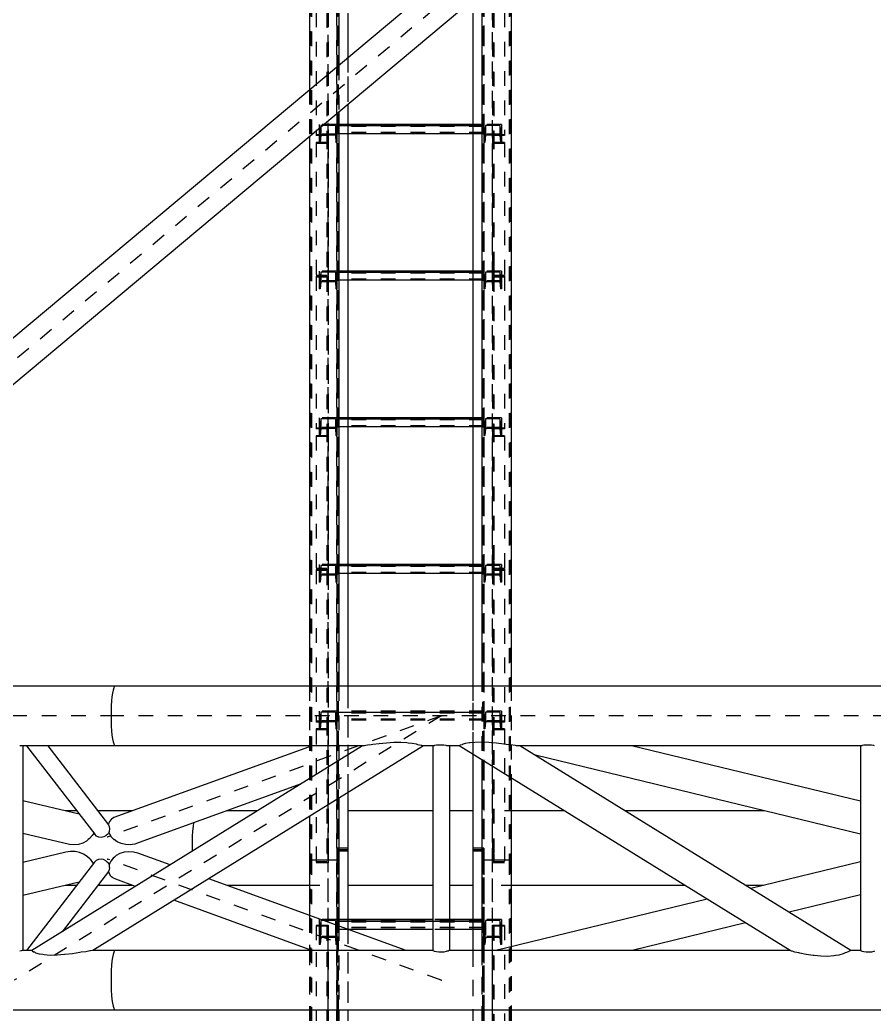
# Model space of a CAD drawing. Header units: millimetres. Extents: x 149919 to 150445, y 136651 to 136866.
# Drawn here: x 150245.71 to 150251.52, y 136724.64 to 136731.41 of the extents above; entities that cross this region are included whole.
import ezdxf

# ---------------------------------------------------------------- set-up
doc = ezdxf.new("R2010")
doc.units = ezdxf.units.MM
doc.header["$LTSCALE"] = 0.25
for name, pattern in [('CENTER', [50.8, 31.75, -6.35, 6.35, -6.35]), ('XKITLINE00', [0]), ('XKITLINE02', [4, 2, -2]), ('XKITLINE03', [6, 3, -1, 1, -1])]:
    doc.linetypes.add(name, pattern=pattern)

# ---------------------------------------------------------------- blocks, each defined once
blk = doc.blocks.new('çatıı')
at = {"color": 1, "linetype": 'XKITLINE03'}
for p, q in [((10599, 7503.97), (10599, 9180.33)), ((10605, 7540.27), (10605, 9180.27)), ((10705, 9180.27), (10705, 7540.27)), ((10710.99, 7503.97), (10711, 9180.33)), ((10599.01, 8129.21), (10599.01, 8025.87)), ((10710.99, 8025.87), (10710.99, 8129.21)), ((10605.02, 8032.84), (10605.02, 8026.23)), ((10605.02, 8032.13), (10705, 8032.13)), ((10705, 8026.23), (10705, 8032.84)), ((10599.01, 8020.07), (10599.01, 7929.56)), ((10710.99, 7929.56), (10710.99, 8020.07)), ((10599.01, 7929.56), (10599.01, 7826.22)), ((10605.02, 7933.02), (10605.02, 7926.41)), ((10605.02, 7932.31), (10705, 7932.31)), ((10705, 7926.41), (10705, 7933.02)), ((10710.99, 7826.22), (10710.99, 7929.56)), ((10605.02, 7833.19), (10605.02, 7826.58)), ((10605.02, 7832.48), (10705, 7832.48)), ((10705, 7826.58), (10705, 7833.19)), ((10599.01, 7820.41), (10599.01, 7729.91)), ((10710.99, 7729.91), (10710.99, 7820.41)), ((10605.02, 7733.36), (10605.02, 7726.75)), ((10605.02, 7732.66), (10705, 7732.66)), ((10705, 7726.75), (10705, 7733.36)), ((10599.01, 7729.91), (10599.01, 7626.57)), ((10710.99, 7626.57), (10710.99, 7729.91)), ((10605.02, 7633.54), (10605.02, 7626.93)), ((10605.02, 7632.83), (10705, 7632.83)), ((10705, 7626.93), (10705, 7633.54)), ((10599.01, 7620.76), (10599.01, 7530.31)), ((10710.99, 7530.31), (10710.99, 7620.76)), ((10599, 5869.63), (10599, 7535.89)), ((10605, 5900.27), (10605, 7540.27)), ((10705, 7540.27), (10705, 5900.27)), ((10710.99, 5869.63), (10711, 7535.89)), ((10599.01, 7487.66), (10599.01, 7380.13)), ((10605.02, 7491.64), (10605.02, 7480.08)), ((10605.02, 7490.4), (10705, 7490.4)), ((10705, 7480.08), (10705, 7491.64)), ((10710.99, 7380.13), (10710.99, 7487.66))]:
    blk.add_line(p, q, dxfattribs=at)
at = {"color": 116, "linetype": 'XKITLINE02', "true_color": 0x136734}
for p, q in [((10605, 9180.27), (10605, 7539.09)), ((10605.85, 9180.19), (10605.85, 7539.18)), ((10697.5, 9179.14), (10697.5, 7540.22)), ((10704.15, 9179.87), (10704.15, 7539.18)), ((10705, 9179.87), (10705, 7539.09)), ((10586.3, 9176.54), (10586.3, 7561.84)), ((10587.15, 9176.54), (10587.15, 7532.54)), ((10587.68, 9176.28), (10587.68, 7532)), ((10604.92, 9176.28), (10604.92, 7532)), ((10605.45, 9176.54), (10605.45, 7532.54)), ((10703.7, 9176.54), (10703.69, 7600.34)), ((10704.55, 9176.54), (10704.54, 7532.54)), ((10705.08, 9176.28), (10705.07, 7532)), ((10722.31, 9176.28), (10722.31, 7532)), ((10722.85, 9176.54), (10722.84, 7532.54)), ((10612.5, 9125.5), (10612.5, 7540.22)), ((10591.01, 8129.21), (10591.01, 8025.32)), ((10598.21, 8128.67), (10598.21, 8020.4)), ((10599.01, 8129.21), (10599.01, 8020.4)), ((10710.99, 8129.21), (10710.99, 8020.4)), ((10711.79, 8128.67), (10711.79, 8020.4)), ((10718.99, 8129.21), (10718.99, 8025.32)), ((10612.5, 8078.33), (10612.5, 8046.55)), ((10606.3, 8073.14), (10606.3, 8041.37)), ((10586.3, 8056.4), (10586.3, 8024.62)), ((10593.02, 8032.84), (10593.02, 8027.35)), ((10605.02, 8032.84), (10593.02, 8032.84)), ((10593.02, 8032.2), (10593.02, 8025.87)), ((10594.08, 8032.14), (10593.7, 8027.35)), ((10603.95, 8032.14), (10594.08, 8032.14)), ((10594.08, 8032.14), (10594.08, 8025.53)), ((10603.95, 8032.14), (10604.34, 8027.35)), ((10603.95, 8032.14), (10603.95, 8025.53)), ((10605.02, 8032.84), (10605.02, 8027.35)), ((10605.02, 8032.84), (10605.02, 8026.23)), ((10605.02, 8032.84), (10605.02, 8026.64)), ((10612.5, 8032.84), (10605.02, 8032.84)), ((10612.5, 8032.13), (10605.02, 8032.13)), ((10705, 8032.08), (10605.02, 8032.08)), ((10705, 8031.5), (10605.02, 8031.5)), ((10705, 8032.84), (10697.5, 8032.84)), ((10705, 8032.13), (10697.5, 8032.13)), ((10705, 8032.84), (10705, 8026.23)), ((10705, 8032.84), (10705, 8027.35)), ((10717, 8032.84), (10705, 8032.84)), ((10705, 8032.84), (10705, 8026.64)), ((10706.06, 8032.14), (10705.68, 8027.35)), ((10706.06, 8032.14), (10706.06, 8025.53)), ((10715.93, 8032.14), (10706.06, 8032.14)), ((10715.93, 8032.14), (10715.93, 8025.53)), ((10715.93, 8032.14), (10716.32, 8027.35)), ((10717, 8032.84), (10717, 8026.23)), ((10717, 8032.84), (10717, 8027.35)), ((10599.01, 8025.87), (10591.01, 8025.87)), ((10598.21, 8025.32), (10591.01, 8025.32)), ((10593.7, 8027.35), (10593.02, 8027.35)), ((10593.02, 8027.35), (10593.02, 8020.74)), ((10605.02, 8026.23), (10593.02, 8026.23)), ((10593.02, 8025.87), (10593.02, 8020.74)), ((10593.7, 8027.35), (10593.7, 8020.74)), ((10594.08, 8025.53), (10593.7, 8020.74)), ((10603.95, 8025.53), (10594.08, 8025.53)), ((10599.01, 8026.2), (10598.21, 8026.2)), ((10598.21, 8026.2), (10598.21, 8020.68)), ((10598.21, 8026.2), (10598.21, 7930.18)), ((10599.01, 8026.2), (10599.01, 8020.07)), ((10599.01, 8026.2), (10599.01, 7929.56)), ((10603.95, 8025.53), (10604.34, 8020.74)), ((10605.02, 8027.35), (10604.34, 8027.35)), ((10604.34, 8027.35), (10604.34, 8020.74)), ((10605.02, 8027.35), (10605.02, 8020.74)), ((10705, 8027.35), (10605.02, 8027.35)), ((10705, 8027.31), (10605.02, 8027.31)), ((10705, 8026.68), (10605.02, 8026.68)), ((10612.5, 8026.64), (10605.02, 8026.64)), ((10605.02, 8026.23), (10605.02, 8020.74)), ((10705, 8026.64), (10697.5, 8026.64)), ((10705, 8027.35), (10705, 8020.74)), ((10705.68, 8027.35), (10705, 8027.35)), ((10705, 8026.23), (10705, 8020.74)), ((10717, 8026.23), (10705, 8026.23)), ((10705.68, 8027.35), (10705.68, 8020.74)), ((10706.06, 8025.53), (10705.68, 8020.74)), ((10715.93, 8025.53), (10706.06, 8025.53)), ((10710.99, 8026.2), (10710.99, 7929.56)), ((10711.79, 8026.2), (10710.99, 8026.2)), ((10710.99, 8025.87), (10710.99, 8020.4)), ((10718.99, 8025.87), (10710.99, 8025.87)), ((10711.79, 8026.2), (10711.79, 7930.18)), ((10711.79, 8025.32), (10711.79, 8020.4)), ((10718.99, 8025.32), (10711.79, 8025.32)), ((10715.93, 8025.53), (10716.32, 8020.74)), ((10716.32, 8027.35), (10716.32, 8020.74)), ((10717, 8027.35), (10716.32, 8027.35)), ((10717, 8027.35), (10717, 8020.74)), ((10717, 8026.23), (10717, 8020.74)), ((10718.99, 8025.87), (10718.99, 8025.32)), ((10598.21, 8020.68), (10591.01, 8020.68)), ((10591.01, 8020.68), (10591.01, 8020.07)), ((10591.01, 8020.68), (10591.01, 7929.56)), ((10599.01, 8020.07), (10591.01, 8020.07)), ((10593.7, 8020.74), (10593.02, 8020.74)), ((10599.01, 8020.4), (10598.21, 8020.4)), ((10605.02, 8020.74), (10604.34, 8020.74)), ((10705.68, 8020.74), (10705, 8020.74)), ((10711.79, 8020.4), (10710.99, 8020.4)), ((10718.99, 8020.07), (10710.99, 8020.07)), ((10718.99, 8020.68), (10711.79, 8020.68)), ((10717, 8020.74), (10716.32, 8020.74)), ((10718.99, 8020.68), (10718.99, 7929.56)), ((10599.01, 7935.7), (10598.21, 7935.7)), ((10710.99, 7935.7), (10710.99, 7929.56)), ((10711.79, 7935.7), (10710.99, 7935.7)), ((10711.79, 7935.7), (10711.79, 7930.18)), ((10598.21, 7930.18), (10591.01, 7930.18)), ((10599.01, 7929.56), (10591.01, 7929.56)), ((10591.01, 7929.56), (10591.01, 7929.02)), ((10599.01, 7929.56), (10591.01, 7929.56)), ((10591.01, 7929.56), (10591.01, 7825.67)), ((10598.21, 7929.02), (10591.01, 7929.02)), ((10593.02, 7933.02), (10593.02, 7927.53)), ((10605.02, 7933.02), (10593.02, 7933.02)), ((10593.02, 7933.02), (10593.02, 7926.41)), ((10593.7, 7927.53), (10593.02, 7927.53)), ((10593.02, 7927.53), (10593.02, 7920.91)), ((10594.08, 7932.32), (10593.7, 7927.53)), ((10593.7, 7927.53), (10593.7, 7920.91)), ((10603.95, 7932.32), (10594.08, 7932.32)), ((10594.08, 7932.32), (10594.08, 7925.71)), ((10598.21, 7929.02), (10598.21, 7924.09)), ((10598.21, 7929.02), (10598.21, 7820.75)), ((10599.01, 7929.56), (10599.01, 7924.09)), ((10603.95, 7932.32), (10604.34, 7927.53)), ((10603.95, 7932.32), (10603.95, 7925.71)), ((10605.02, 7927.53), (10604.34, 7927.53)), ((10604.34, 7927.53), (10604.34, 7920.91)), ((10605.02, 7933.02), (10605.02, 7927.53)), ((10605.02, 7933.02), (10605.02, 7926.41)), ((10605.02, 7933.02), (10605.02, 7926.82)), ((10612.5, 7933.02), (10605.02, 7933.02)), ((10612.5, 7932.31), (10605.02, 7932.31)), ((10705, 7932.25), (10605.02, 7932.25)), ((10705, 7931.67), (10605.02, 7931.67)), ((10605.02, 7927.53), (10605.02, 7920.91)), ((10705, 7927.53), (10605.02, 7927.53)), ((10705, 7927.49), (10605.02, 7927.49)), ((10705, 7926.86), (10605.02, 7926.86)), ((10612.5, 7926.82), (10605.02, 7926.82)), ((10705, 7933.02), (10697.5, 7933.02)), ((10705, 7932.31), (10697.5, 7932.31)), ((10705, 7926.82), (10697.5, 7926.82)), ((10705, 7933.02), (10705, 7926.41)), ((10705, 7933.02), (10705, 7927.53)), ((10717, 7933.02), (10705, 7933.02)), ((10705, 7933.02), (10705, 7926.82)), ((10705, 7927.53), (10705, 7920.91)), ((10705.68, 7927.53), (10705, 7927.53)), ((10706.06, 7932.32), (10705.68, 7927.53)), ((10705.68, 7927.53), (10705.68, 7920.91)), ((10706.06, 7932.32), (10706.06, 7925.71)), ((10715.93, 7932.32), (10706.06, 7932.32)), ((10718.99, 7929.56), (10710.99, 7929.56)), ((10710.99, 7929.56), (10710.99, 7820.75)), ((10718.99, 7929.56), (10710.99, 7929.56)), ((10718.99, 7930.18), (10711.79, 7930.18)), ((10711.79, 7929.02), (10711.79, 7820.75)), ((10718.99, 7929.02), (10711.79, 7929.02)), ((10715.93, 7932.32), (10715.93, 7925.71)), ((10715.93, 7932.32), (10716.32, 7927.53)), ((10716.32, 7927.53), (10716.32, 7920.91)), ((10717, 7927.53), (10716.32, 7927.53)), ((10717, 7933.02), (10717, 7926.41)), ((10717, 7933.02), (10717, 7927.53)), ((10717, 7927.53), (10717, 7920.91)), ((10718.99, 7930.18), (10718.99, 7929.56)), ((10718.99, 7929.56), (10718.99, 7825.67)), ((10593.02, 7926.41), (10593.02, 7920.91)), ((10605.02, 7926.41), (10593.02, 7926.41)), ((10593.7, 7920.91), (10593.02, 7920.91)), ((10594.08, 7925.71), (10593.7, 7920.91)), ((10603.95, 7925.71), (10594.08, 7925.71)), ((10599.01, 7924.09), (10598.21, 7924.09)), ((10599.01, 7926.41), (10599.01, 7820.75)), ((10603.95, 7925.71), (10604.34, 7920.91)), ((10605.02, 7920.91), (10604.34, 7920.91)), ((10605.02, 7926.41), (10605.02, 7920.91)), ((10705, 7926.41), (10705, 7920.91)), ((10717, 7926.41), (10705, 7926.41)), ((10705.68, 7920.91), (10705, 7920.91)), ((10706.06, 7925.71), (10705.68, 7920.91)), ((10715.93, 7925.71), (10706.06, 7925.71)), ((10711.79, 7924.09), (10710.99, 7924.09)), ((10715.93, 7925.71), (10716.32, 7920.91)), ((10717, 7920.91), (10716.32, 7920.91)), ((10717, 7926.41), (10717, 7920.91)), ((10593.02, 7833.19), (10593.02, 7827.7)), ((10605.02, 7833.19), (10593.02, 7833.19)), ((10593.02, 7833.19), (10593.02, 7826.22)), ((10594.08, 7832.49), (10593.7, 7827.7)), ((10603.95, 7832.49), (10594.08, 7832.49)), ((10594.08, 7832.49), (10594.08, 7825.88)), ((10603.95, 7832.49), (10604.34, 7827.7)), ((10603.95, 7832.49), (10603.95, 7825.88)), ((10605.02, 7833.19), (10605.02, 7827.7)), ((10605.02, 7833.19), (10605.02, 7826.58)), ((10605.02, 7833.19), (10605.02, 7826.99)), ((10612.5, 7833.19), (10605.02, 7833.19)), ((10612.5, 7832.48), (10605.02, 7832.48)), ((10705, 7832.43), (10605.02, 7832.43)), ((10705, 7831.85), (10605.02, 7831.85)), ((10705, 7833.19), (10697.5, 7833.19)), ((10705, 7832.48), (10697.5, 7832.48)), ((10705, 7833.19), (10705, 7826.58)), ((10705, 7833.19), (10705, 7827.7)), ((10717, 7833.19), (10705, 7833.19)), ((10705, 7833.19), (10705, 7826.99)), ((10706.06, 7832.49), (10705.68, 7827.7)), ((10706.06, 7832.49), (10706.06, 7825.88)), ((10715.93, 7832.49), (10706.06, 7832.49)), ((10715.93, 7832.49), (10715.93, 7825.88)), ((10715.93, 7832.49), (10716.32, 7827.7)), ((10717, 7833.19), (10717, 7826.58)), ((10717, 7833.19), (10717, 7827.7)), ((10599.01, 7826.22), (10591.01, 7826.22)), ((10598.21, 7825.67), (10591.01, 7825.67)), ((10593.7, 7827.7), (10593.02, 7827.7)), ((10593.02, 7827.7), (10593.02, 7821.09)), ((10605.02, 7826.58), (10593.02, 7826.58)), ((10593.02, 7826.22), (10593.02, 7821.09)), ((10593.7, 7827.7), (10593.7, 7821.09)), ((10594.08, 7825.88), (10593.7, 7821.09)), ((10603.95, 7825.88), (10594.08, 7825.88)), ((10599.01, 7826.55), (10598.21, 7826.55)), ((10598.21, 7826.55), (10598.21, 7821.03)), ((10598.21, 7826.55), (10598.21, 7730.52)), ((10599.01, 7826.55), (10599.01, 7820.41)), ((10599.01, 7826.55), (10599.01, 7729.91)), ((10603.95, 7825.88), (10604.34, 7821.09)), ((10605.02, 7827.7), (10604.34, 7827.7)), ((10604.34, 7827.7), (10604.34, 7821.09)), ((10605.02, 7827.7), (10605.02, 7821.09)), ((10705, 7827.7), (10605.02, 7827.7)), ((10705, 7827.66), (10605.02, 7827.66)), ((10705, 7827.03), (10605.02, 7827.03)), ((10612.5, 7826.99), (10605.02, 7826.99)), ((10605.02, 7826.58), (10605.02, 7821.09)), ((10705, 7826.99), (10697.5, 7826.99)), ((10705, 7827.7), (10705, 7821.09)), ((10705.68, 7827.7), (10705, 7827.7)), ((10705, 7826.58), (10705, 7821.09)), ((10717, 7826.58), (10705, 7826.58)), ((10705.68, 7827.7), (10705.68, 7821.09)), ((10706.06, 7825.88), (10705.68, 7821.09)), ((10715.93, 7825.88), (10706.06, 7825.88)), ((10710.99, 7826.55), (10710.99, 7729.91)), ((10711.79, 7826.55), (10710.99, 7826.55)), ((10710.99, 7826.22), (10710.99, 7820.75)), ((10718.99, 7826.22), (10710.99, 7826.22)), ((10711.79, 7826.55), (10711.79, 7730.52)), ((10711.79, 7825.67), (10711.79, 7820.75)), ((10718.99, 7825.67), (10711.79, 7825.67)), ((10715.93, 7825.88), (10716.32, 7821.09)), ((10716.32, 7827.7), (10716.32, 7821.09)), ((10717, 7827.7), (10716.32, 7827.7)), ((10717, 7827.7), (10717, 7821.09)), ((10717, 7826.58), (10717, 7821.09)), ((10718.99, 7826.22), (10718.99, 7825.67)), ((10598.21, 7821.03), (10591.01, 7821.03)), ((10591.01, 7821.03), (10591.01, 7820.41)), ((10591.01, 7821.03), (10591.01, 7729.91)), ((10599.01, 7820.41), (10591.01, 7820.41)), ((10593.7, 7821.09), (10593.02, 7821.09)), ((10599.01, 7820.75), (10598.21, 7820.75)), ((10605.02, 7821.09), (10604.34, 7821.09)), ((10705.68, 7821.09), (10705, 7821.09)), ((10711.79, 7820.75), (10710.99, 7820.75)), ((10718.99, 7820.41), (10710.99, 7820.41)), ((10718.99, 7821.03), (10711.79, 7821.03)), ((10717, 7821.09), (10716.32, 7821.09)), ((10718.99, 7821.03), (10718.99, 7729.91)), ((10598.21, 7730.52), (10591.01, 7730.52)), ((10593.02, 7733.36), (10593.02, 7727.87)), ((10605.02, 7733.36), (10593.02, 7733.36)), ((10593.02, 7733.36), (10593.02, 7726.75)), ((10594.08, 7732.67), (10593.7, 7727.87)), ((10603.95, 7732.67), (10594.08, 7732.67)), ((10594.08, 7732.67), (10594.08, 7726.05)), ((10599.01, 7736.05), (10598.21, 7736.05)), ((10603.95, 7732.67), (10604.34, 7727.87)), ((10603.95, 7732.67), (10603.95, 7726.05)), ((10605.02, 7733.36), (10605.02, 7727.87)), ((10605.02, 7733.36), (10605.02, 7726.75)), ((10605.02, 7733.36), (10605.02, 7727.17)), ((10612.5, 7733.36), (10605.02, 7733.36)), ((10612.5, 7732.66), (10605.02, 7732.66)), ((10705, 7732.6), (10605.02, 7732.6)), ((10705, 7732.02), (10605.02, 7732.02)), ((10705, 7733.36), (10697.5, 7733.36)), ((10705, 7732.66), (10697.5, 7732.66)), ((10705, 7733.36), (10705, 7726.75)), ((10705, 7733.36), (10705, 7727.87)), ((10717, 7733.36), (10705, 7733.36)), ((10705, 7733.36), (10705, 7727.17)), ((10706.06, 7732.67), (10705.68, 7727.87)), ((10706.06, 7732.67), (10706.06, 7726.05)), ((10715.93, 7732.67), (10706.06, 7732.67)), ((10710.99, 7736.05), (10710.99, 7729.91)), ((10711.79, 7736.05), (10710.99, 7736.05)), ((10711.79, 7736.05), (10711.79, 7730.52)), ((10718.99, 7730.52), (10711.79, 7730.52)), ((10715.93, 7732.67), (10715.93, 7726.05)), ((10715.93, 7732.67), (10716.32, 7727.87)), ((10717, 7733.36), (10717, 7726.75)), ((10717, 7733.36), (10717, 7727.87)), ((10718.99, 7730.52), (10718.99, 7729.91)), ((10591.01, 7729.91), (10591.01, 7729.36)), ((10599.01, 7729.91), (10591.01, 7729.91)), ((10591.01, 7729.91), (10591.01, 7626.02)), ((10599.01, 7729.91), (10591.01, 7729.91)), ((10598.21, 7729.36), (10591.01, 7729.36)), ((10593.7, 7727.87), (10593.02, 7727.87)), ((10593.02, 7727.87), (10593.02, 7721.26)), ((10593.02, 7726.75), (10593.02, 7721.26)), ((10605.02, 7726.75), (10593.02, 7726.75)), ((10593.7, 7727.87), (10593.7, 7721.26)), ((10594.08, 7726.05), (10593.7, 7721.26)), ((10603.95, 7726.05), (10594.08, 7726.05)), ((10598.21, 7729.36), (10598.21, 7724.44)), ((10598.21, 7729.36), (10598.21, 7621.1)), ((10599.01, 7724.44), (10598.21, 7724.44)), ((10599.01, 7729.91), (10599.01, 7724.44)), ((10599.01, 7726.05), (10599.01, 7621.1)), ((10603.95, 7726.05), (10604.34, 7721.26)), ((10605.02, 7727.87), (10604.34, 7727.87)), ((10604.34, 7727.87), (10604.34, 7721.26)), ((10605.02, 7727.87), (10605.02, 7721.26)), ((10705, 7727.87), (10605.02, 7727.87)), ((10705, 7727.83), (10605.02, 7727.83)), ((10705, 7727.21), (10605.02, 7727.21)), ((10612.5, 7727.17), (10605.02, 7727.17)), ((10605.02, 7726.75), (10605.02, 7721.26)), ((10705, 7727.17), (10697.5, 7727.17)), ((10705, 7727.87), (10705, 7721.26)), ((10705.68, 7727.87), (10705, 7727.87)), ((10705, 7726.75), (10705, 7721.26)), ((10717, 7726.75), (10705, 7726.75)), ((10705.68, 7727.87), (10705.68, 7721.26)), ((10706.06, 7726.05), (10705.68, 7721.26)), ((10715.93, 7726.05), (10706.06, 7726.05)), ((10710.99, 7729.91), (10710.99, 7621.1)), ((10718.99, 7729.91), (10710.99, 7729.91)), ((10718.99, 7729.91), (10710.99, 7729.91)), ((10711.79, 7724.44), (10710.99, 7724.44)), ((10711.79, 7729.36), (10711.79, 7621.1)), ((10718.99, 7729.36), (10711.79, 7729.36)), ((10715.93, 7726.05), (10716.32, 7721.26)), ((10716.32, 7727.87), (10716.32, 7721.26)), ((10717, 7727.87), (10716.32, 7727.87)), ((10717, 7727.87), (10717, 7721.26)), ((10717, 7726.75), (10717, 7721.26)), ((10718.99, 7729.91), (10718.99, 7626.02)), ((10718.99, 7729.36), (10718.99, 7626.02)), ((10593.7, 7721.26), (10593.02, 7721.26)), ((10605.02, 7721.26), (10604.34, 7721.26)), ((10705.68, 7721.26), (10705, 7721.26)), ((10717, 7721.26), (10716.32, 7721.26)), ((10586.3, 7650.57), (10586.3, 7609.97)), ((10606.3, 7650.57), (10606.3, 7574.23)), ((10612.5, 7650.57), (10612.5, 7578.07)), ((10697.5, 7650.57), (10697.5, 7604.17)), ((10723.69, 7650.57), (10723.69, 7587.97)), ((10593.02, 7633.54), (10593.02, 7628.05)), ((10605.02, 7633.54), (10593.02, 7633.54)), ((10593.02, 7633.54), (10593.02, 7626.93)), ((10594.08, 7632.84), (10593.7, 7628.05)), ((10603.95, 7632.84), (10594.08, 7632.84)), ((10594.08, 7632.84), (10594.08, 7626.23)), ((10603.95, 7632.84), (10604.34, 7628.05)), ((10603.95, 7632.84), (10603.95, 7626.23)), ((10605.02, 7633.54), (10605.02, 7628.05)), ((10605.02, 7633.54), (10605.02, 7626.93)), ((10605.02, 7633.54), (10605.02, 7627.34)), ((10705, 7633.54), (10605.02, 7633.54)), ((10705, 7632.83), (10605.02, 7632.83)), ((10705, 7632.78), (10605.02, 7632.78)), ((10705, 7632.19), (10605.02, 7632.19)), ((10705, 7633.54), (10705, 7626.93)), ((10705, 7633.54), (10705, 7628.05)), ((10717, 7633.54), (10705, 7633.54)), ((10705, 7633.54), (10705, 7627.34)), ((10706.06, 7632.84), (10705.68, 7628.05)), ((10706.06, 7632.84), (10706.06, 7626.23)), ((10715.93, 7632.84), (10706.06, 7632.84)), ((10715.93, 7632.84), (10715.93, 7626.23)), ((10715.93, 7632.84), (10716.32, 7628.05)), ((10717, 7633.54), (10717, 7626.93)), ((10717, 7633.54), (10717, 7628.05)), ((10599.01, 7626.57), (10591.01, 7626.57)), ((10598.21, 7626.02), (10591.01, 7626.02)), ((10593.7, 7628.05), (10593.02, 7628.05)), ((10593.02, 7628.05), (10593.02, 7621.44)), ((10593.02, 7626.93), (10593.02, 7621.44)), ((10605.02, 7626.93), (10593.02, 7626.93)), ((10593.7, 7628.05), (10593.7, 7621.44)), ((10594.08, 7626.23), (10593.7, 7621.44)), ((10603.95, 7626.23), (10594.08, 7626.23)), ((10599.01, 7626.9), (10598.21, 7626.9)), ((10598.21, 7626.9), (10598.21, 7620.71)), ((10598.21, 7626.9), (10598.21, 7530.93)), ((10599.01, 7626.9), (10599.01, 7620.71)), ((10599.01, 7626.9), (10599.01, 7530.31)), ((10603.95, 7626.23), (10604.34, 7621.44)), ((10605.02, 7628.05), (10604.34, 7628.05)), ((10604.34, 7628.05), (10604.34, 7621.44)), ((10605.02, 7628.05), (10605.02, 7621.44)), ((10705, 7628.05), (10605.02, 7628.05)), ((10705, 7628.01), (10605.02, 7628.01)), ((10705, 7627.38), (10605.02, 7627.38)), ((10705, 7627.34), (10605.02, 7627.34)), ((10605.02, 7626.93), (10605.02, 7621.44)), ((10705, 7628.05), (10705, 7621.44)), ((10705.68, 7628.05), (10705, 7628.05)), ((10705, 7626.93), (10705, 7621.44)), ((10717, 7626.93), (10705, 7626.93)), ((10705.68, 7628.05), (10705.68, 7621.44)), ((10706.06, 7626.23), (10705.68, 7621.44)), ((10715.93, 7626.23), (10706.06, 7626.23)), ((10710.99, 7626.9), (10710.99, 7532)), ((10711.79, 7626.9), (10710.99, 7626.9)), ((10710.99, 7626.57), (10710.99, 7621.1)), ((10718.99, 7626.57), (10710.99, 7626.57)), ((10711.79, 7626.9), (10711.79, 7530.93)), ((10711.79, 7626.02), (10711.79, 7621.1)), ((10718.99, 7626.02), (10711.79, 7626.02)), ((10715.93, 7626.23), (10716.32, 7621.44)), ((10716.32, 7628.05), (10716.32, 7621.44)), ((10717, 7628.05), (10716.32, 7628.05)), ((10717, 7628.05), (10717, 7621.44)), ((10717, 7626.93), (10717, 7621.44)), ((10598.21, 7621.37), (10591.01, 7621.37)), ((10591.01, 7621.37), (10591.01, 7532)), ((10599.01, 7620.76), (10591.01, 7620.76)), ((10591.01, 7620.71), (10591.01, 7530.31)), ((10593.7, 7621.44), (10593.02, 7621.44)), ((10599.01, 7621.1), (10598.21, 7621.1)), ((10605.02, 7621.44), (10604.34, 7621.44)), ((10705.68, 7621.44), (10705, 7621.44)), ((10711.79, 7621.1), (10710.99, 7621.1)), ((10718.99, 7620.76), (10710.99, 7620.76)), ((10718.99, 7621.37), (10711.79, 7621.37)), ((10717, 7621.44), (10716.32, 7621.44)), ((10718.99, 7621.37), (10718.99, 7530.31)), ((10718.99, 7621.37), (10718.99, 7530.93)), ((10599.01, 7536.46), (10598.21, 7536.46)), ((10612.5, 7540.27), (10605, 7540.27)), ((10605, 7540.27), (10605, 7539.09)), ((10605, 7540.27), (10605, 5898.21)), ((10612.5, 7540.27), (10605, 7540.27)), ((10606.3, 7539.09), (10605, 7539.09)), ((10606.3, 7538.21), (10605, 7538.21)), ((10612.5, 7540.22), (10605.85, 7540.19)), ((10605.85, 7540.19), (10605.85, 7539.18)), ((10612.5, 7540.19), (10605.85, 7540.13)), ((10605.85, 7540.13), (10605.85, 5898.35)), ((10612.5, 7539.14), (10605.85, 7539.18)), ((10606.3, 7538.35), (10605.85, 7538.35)), ((10612.5, 7540.27), (10612.5, 7540.22)), ((10612.5, 7540.27), (10612.5, 7539.09)), ((10612.5, 7539.14), (10612.5, 7539.09)), ((10612.5, 7538.3), (10612.5, 7538.21)), ((10705, 7540.27), (10697.5, 7540.27)), ((10697.5, 7540.27), (10697.5, 7540.22)), ((10705, 7540.27), (10697.5, 7540.27)), ((10697.5, 7540.27), (10697.5, 7540.19)), ((10697.5, 7540.27), (10697.5, 7539.09)), ((10704.15, 7540.19), (10697.5, 7540.22)), ((10704.15, 7540.13), (10697.5, 7540.19)), ((10704.15, 7539.18), (10697.5, 7539.14)), ((10697.5, 7538.3), (10697.5, 7538.21)), ((10697.5, 7538.3), (10697.5, 7538.21)), ((10705, 7539.09), (10703.69, 7539.09)), ((10704.15, 7538.35), (10703.69, 7538.35)), ((10705, 7538.21), (10703.69, 7538.21)), ((10704.15, 7540.13), (10704.15, 5898.35)), ((10705, 7540.27), (10705, 5898.21)), ((10710.99, 7536.46), (10710.99, 7530.31)), ((10711.79, 7536.46), (10710.99, 7536.46)), ((10711.79, 7536.46), (10711.79, 7530.93)), ((10587.15, 7532.54), (10586.3, 7532.54)), ((10586.3, 7532.54), (10586.3, 5921.85)), ((10587.15, 7532.54), (10586.3, 7532.54)), ((10587.15, 7532.54), (10587.68, 7532)), ((10587.15, 7532.54), (10587.15, 5888.14)), ((10587.15, 7532.54), (10587.68, 7532)), ((10604.92, 7532), (10587.68, 7532)), ((10587.68, 7532), (10587.68, 5887.3)), ((10604.92, 7532), (10587.68, 7532)), ((10598.21, 7530.93), (10591.01, 7530.93)), ((10599.01, 7530.31), (10591.01, 7530.31)), ((10605.45, 7532.54), (10604.92, 7532)), ((10605.45, 7532.54), (10604.92, 7532)), ((10604.92, 7532), (10604.92, 5887.3)), ((10606.3, 7532.54), (10605.45, 7532.54)), ((10605.45, 7532.54), (10605.45, 5888.14)), ((10606.3, 7532.54), (10605.45, 7532.54)), ((10606.3, 7532.54), (10606.3, 7531.93)), ((10704.54, 7532.54), (10703.69, 7532.54)), ((10703.7, 7532.54), (10703.69, 5960.34)), ((10704.55, 7532.54), (10703.7, 7532.54)), ((10704.54, 7532.54), (10705.07, 7532)), ((10704.55, 7532.54), (10704.54, 5888.14)), ((10704.55, 7532.54), (10705.08, 7532)), ((10722.31, 7532), (10705.07, 7532)), ((10705.08, 7532), (10705.07, 5887.3)), ((10722.31, 7532), (10705.08, 7532)), ((10718.99, 7530.31), (10710.99, 7530.31)), ((10718.99, 7530.93), (10711.79, 7530.93)), ((10722.84, 7532.54), (10722.31, 7532)), ((10722.85, 7532.54), (10722.31, 7532)), ((10722.31, 7532), (10722.31, 5887.3)), ((10723.69, 7532.54), (10722.84, 7532.54)), ((10722.85, 7532.54), (10722.84, 5888.14)), ((10723.7, 7532.54), (10722.85, 7532.54)), ((10723.7, 7532.54), (10723.7, 7531.93)), ((10586.3, 7494.49), (10586.3, 7471.22)), ((10591.01, 7487.66), (10591.01, 7469.39)), ((10599.01, 7487.66), (10591.01, 7487.66)), ((10598.21, 7487.14), (10591.01, 7487.14)), ((10593.02, 7491.64), (10593.02, 7486.17)), ((10605.02, 7491.64), (10593.02, 7491.64)), ((10593.02, 7491.64), (10593.02, 7480.08)), ((10594.08, 7490.94), (10593.7, 7486.17)), ((10603.95, 7490.94), (10594.08, 7490.94)), ((10594.08, 7490.94), (10594.08, 7479.38)), ((10598.21, 7487.14), (10598.21, 7469.39)), ((10599.01, 7487.66), (10599.01, 7469.39)), ((10603.95, 7490.94), (10604.34, 7486.17)), ((10603.95, 7490.94), (10603.95, 7479.38)), ((10605.02, 7491.64), (10605.02, 7486.17)), ((10605.02, 7491.64), (10605.02, 7480.08)), ((10605.02, 7491.64), (10605.02, 7484.93)), ((10612.5, 7491.64), (10605.02, 7491.64)), ((10705, 7490.83), (10605.02, 7490.83)), ((10612.5, 7490.4), (10605.02, 7490.4)), ((10705, 7489.81), (10605.02, 7489.81)), ((10606.3, 7487.23), (10606.3, 7429.97)), ((10681.74, 7491.64), (10670.34, 7491.64)), ((10681.74, 7490.4), (10670.34, 7490.4)), ((10705, 7491.64), (10697.5, 7491.64)), ((10705, 7490.4), (10697.5, 7490.4)), ((10705, 7491.64), (10705, 7484.93)), ((10705, 7491.64), (10705, 7480.08)), ((10705, 7491.64), (10705, 7486.17)), ((10717, 7491.64), (10705, 7491.64)), ((10706.06, 7490.94), (10705.68, 7486.17)), ((10706.06, 7490.94), (10706.06, 7479.38)), ((10715.93, 7490.94), (10706.06, 7490.94)), ((10710.99, 7487.66), (10710.99, 7374.92)), ((10718.99, 7487.66), (10710.99, 7487.66)), ((10711.79, 7487.14), (10711.79, 7374.92)), ((10718.99, 7487.14), (10711.79, 7487.14)), ((10715.93, 7490.94), (10715.93, 7479.38)), ((10715.93, 7490.94), (10716.32, 7486.17)), ((10717, 7491.64), (10717, 7480.08)), ((10717, 7491.64), (10717, 7486.17)), ((10718.99, 7487.66), (10718.99, 7379.61)), ((10593.7, 7486.17), (10593.02, 7486.17)), ((10593.02, 7486.17), (10593.02, 7474.61)), ((10593.02, 7480.08), (10593.02, 7474.61)), ((10605.02, 7480.08), (10593.02, 7480.08)), ((10593.7, 7486.17), (10593.7, 7474.61)), ((10599.01, 7482.46), (10598.21, 7482.46)), ((10605.02, 7486.17), (10604.34, 7486.17)), ((10604.34, 7486.17), (10604.34, 7474.61)), ((10605.02, 7486.17), (10605.02, 7474.61)), ((10705, 7486.17), (10605.02, 7486.17)), ((10705, 7486.1), (10605.02, 7486.1)), ((10705, 7485), (10605.02, 7485)), ((10612.65, 7484.93), (10605.02, 7484.93)), ((10605.02, 7480.08), (10605.02, 7474.61)), ((10612.5, 7484.98), (10612.5, 5900.19)), ((10681.74, 7484.93), (10670.34, 7484.93)), ((10705, 7484.93), (10697.5, 7484.93)), ((10705, 7486.17), (10705, 7474.61)), ((10705.68, 7486.17), (10705, 7486.17)), ((10705, 7480.08), (10705, 7474.61)), ((10717, 7480.08), (10705, 7480.08)), ((10705.68, 7486.17), (10705.68, 7474.61)), ((10711.79, 7482.46), (10710.99, 7482.46)), ((10716.32, 7486.17), (10716.32, 7474.61)), ((10717, 7486.17), (10716.32, 7486.17)), ((10717, 7486.17), (10717, 7474.61)), ((10717, 7480.08), (10717, 7474.61)), ((10593.7, 7474.61), (10593.02, 7474.61)), ((10594.08, 7479.38), (10593.7, 7474.61)), ((10603.95, 7479.38), (10594.08, 7479.38)), ((10603.95, 7479.38), (10604.34, 7474.61)), ((10605.02, 7474.61), (10604.34, 7474.61)), ((10705.68, 7474.61), (10705, 7474.61)), ((10706.06, 7479.38), (10705.68, 7474.61)), ((10715.93, 7479.38), (10706.06, 7479.38)), ((10715.93, 7479.38), (10716.32, 7474.61)), ((10717, 7474.61), (10716.32, 7474.61)), ((10723.69, 7473.13), (10723.69, 7429.97)), ((10586.3, 7470.57), (10586.3, 7429.97)), ((10591.01, 7469.39), (10591.01, 7379.61)), ((10598.21, 7469.39), (10598.21, 7374.92)), ((10599.01, 7469.39), (10599.01, 7374.92)), ((10612.5, 7469.39), (10612.5, 7429.97)), ((10697.5, 7470.57), (10697.5, 5900.19)), ((10697.5, 7469.39), (10697.5, 7429.97)), ((10703.69, 7470.57), (10703.69, 7429.97))]:
    blk.add_line(p, q, dxfattribs=at)
at = {"color": 8, "linetype": 'CENTER'}
for p, q in [((10096.38, 7630.28), (11840, 9090.27)), ((10454.1, 7630.27), (9008.64, 7630.27)), ((10676.04, 7630.27), (10385.47, 7450.27)), ((10676.04, 7630.27), (10448.79, 7547.77)), ((11840, 7630.27), (10454.1, 7630.27)), ((10676.04, 7450.27), (10448.79, 7532.77))]:
    blk.add_line(p, q, dxfattribs=at)
at = {"color": 8, "linetype": 'XKITLINE00'}
for p, q in [((11763.8, 9042.36), (10108.39, 7656.22)), ((11763.8, 9010.58), (10139.58, 7650.56)), ((10454.1, 7650.57), (10139.6, 7650.57)), ((10453.14, 7649.35), (10452.69, 7647.86)), ((10453.14, 7649.35), (10452.7, 7647.86)), ((10453.61, 7650.27), (10453.14, 7649.35)), ((10453.61, 7650.27), (10453.14, 7649.35)), ((10454.1, 7650.57), (10453.61, 7650.27)), ((10454.1, 7650.57), (10453.61, 7650.27)), ((11718.97, 7650.57), (10454.1, 7650.57)), ((10451.95, 7643.32), (10451.67, 7640.42)), ((10452.29, 7645.83), (10451.95, 7643.32)), ((10452.69, 7647.86), (10452.29, 7645.83)), ((10451.46, 7637.22), (10451.33, 7633.8)), ((10451.67, 7640.42), (10451.46, 7637.22)), ((10451.33, 7633.8), (10451.29, 7630.27)), ((10451.29, 7630.27), (10451.33, 7626.75)), ((10451.33, 7626.75), (10451.46, 7623.33)), ((10451.46, 7623.33), (10451.67, 7620.12)), ((10451.67, 7620.12), (10451.95, 7617.23)), ((10451.95, 7617.23), (10452.29, 7614.72)), ((10390.08, 7609.96), (10389.15, 7609.98)), ((10454.1, 7609.97), (10389.37, 7609.97)), ((10390.89, 7609.94), (10390.08, 7609.96)), ((10390.67, 7609.97), (10390.64, 7609.95)), ((10391.01, 7609.93), (10390.89, 7609.94)), ((10391.05, 7609.97), (10391.01, 7609.93)), ((10391.17, 7609.97), (10391.17, 7470.61)), ((10393.87, 7609.97), (10440.18, 7549.63)), ((10622.52, 7609.96), (10397.37, 7470.48)), ((10408.24, 7609.97), (10449.55, 7556.15)), ((10664, 7609.97), (10438.97, 7470.57)), ((10452.29, 7614.72), (10452.69, 7612.69)), ((10452.69, 7612.69), (10453.14, 7611.2)), ((10452.7, 7612.69), (10453.14, 7611.2)), ((10453.14, 7611.2), (10453.61, 7610.28)), ((10453.14, 7611.2), (10453.61, 7610.28)), ((10588.11, 7609.97), (10453.31, 7561.04)), ((10454.1, 7609.97), (10453.61, 7610.28)), ((10454.1, 7609.97), (10453.61, 7610.28)), ((10623.83, 7609.97), (10454.1, 7609.97)), ((10623.4, 7609.95), (10622.52, 7609.96)), ((10622.58, 7609.96), (10622.52, 7609.96)), ((10623.64, 7609.95), (10623.4, 7609.95)), ((10623.52, 7609.96), (10623.47, 7609.96)), ((10625.85, 7610.29), (10623.64, 7609.95)), ((10628.36, 7610.55), (10625.85, 7610.29)), ((10629.36, 7610.73), (10628.36, 7610.55)), ((10633.87, 7611.33), (10629.36, 7610.73)), ((10638.69, 7611.75), (10633.87, 7611.33)), ((10643.81, 7612.14), (10638.69, 7611.75)), ((10648.55, 7612.19), (10643.81, 7612.14)), ((10652.67, 7611.91), (10648.55, 7612.19)), ((10653.54, 7611.75), (10652.67, 7611.91)), ((10656.23, 7611.48), (10653.54, 7611.75)), ((10659.08, 7610.94), (10656.23, 7611.48)), ((10660.13, 7610.55), (10659.08, 7610.94)), ((10661.23, 7610.4), (10660.13, 7610.55)), ((10662.76, 7610.02), (10661.23, 7610.4)), ((10662.85, 7609.95), (10662.76, 7610.02)), ((10671.2, 7609.97), (10662.82, 7609.97)), ((10663.82, 7609.95), (10662.85, 7609.95)), ((10662.98, 7609.96), (10662.88, 7609.95)), ((10663.93, 7609.96), (10663.82, 7609.95)), ((10670.62, 7609.96), (10670.34, 7609.94)), ((10670.34, 7609.94), (10670.34, 7470.49)), ((10670.51, 7609.97), (10670.49, 7609.95)), ((10671.2, 7609.97), (10670.62, 7609.96)), ((10671.43, 7610.05), (10671.2, 7609.97)), ((10672.69, 7610.26), (10671.43, 7610.05)), ((10674.28, 7610.37), (10672.69, 7610.26)), ((10676.04, 7610.38), (10674.28, 7610.37)), ((10677.81, 7610.28), (10676.04, 7610.38)), ((10679.39, 7610.08), (10677.81, 7610.28)), ((10679.9, 7609.97), (10679.39, 7610.08)), ((10688.26, 7609.97), (10679.9, 7609.97)), ((10680.66, 7609.96), (10679.9, 7609.97)), ((10681.47, 7609.94), (10680.66, 7609.96)), ((10681.27, 7609.97), (10681.25, 7609.95)), ((10681.62, 7609.93), (10681.47, 7609.94)), ((10681.66, 7609.97), (10681.62, 7609.93)), ((10681.74, 7609.97), (10681.74, 7470.61)), ((10688.27, 7609.97), (10688.17, 7609.94)), ((10913.56, 7470.52), (10688.17, 7609.94)), ((10688.52, 7609.97), (10688.27, 7609.97)), ((10688.89, 7610.31), (10688.52, 7609.97)), ((10690.18, 7610.63), (10688.89, 7610.31)), ((10690.32, 7610.75), (10690.18, 7610.63)), ((10692.31, 7611.39), (10690.32, 7610.75)), ((10695.29, 7611.85), (10692.31, 7611.39)), ((10695.75, 7611.88), (10695.29, 7611.85)), ((10698.9, 7612.25), (10695.75, 7611.88)), ((10703.33, 7612.34), (10698.9, 7612.25)), ((10708.4, 7612.09), (10703.33, 7612.34)), ((10710.31, 7611.88), (10708.4, 7612.09)), ((10713.62, 7611.65), (10710.31, 7611.88)), ((10718.65, 7611.09), (10713.62, 7611.65)), ((10721.73, 7610.63), (10718.65, 7611.09)), ((10723.15, 7610.51), (10721.73, 7610.63)), ((10726.61, 7610.1), (10723.15, 7610.51)), ((10727.34, 7609.97), (10726.61, 7610.1)), ((10962.19, 7609.97), (10727.33, 7609.97)), ((10728.74, 7609.95), (10727.34, 7609.97)), ((10729.45, 7609.93), (10728.74, 7609.95)), ((10729.48, 7609.97), (10729.45, 7609.93)), ((10954.9, 7470.61), (10729.61, 7609.97)), ((10961.33, 7572.11), (10805.62, 7609.97)), ((10961.61, 7609.96), (10961.33, 7609.94)), ((10961.33, 7609.94), (10961.33, 7470.49)), ((10961.49, 7609.97), (10961.47, 7609.95)), ((10962.19, 7609.97), (10961.61, 7609.96)), ((10962.42, 7610.05), (10962.19, 7609.97)), ((10963.68, 7610.26), (10962.42, 7610.05)), ((10965.27, 7610.37), (10963.68, 7610.26)), ((10967.03, 7610.38), (10965.27, 7610.37)), ((10968.79, 7610.28), (10967.03, 7610.38)), ((10970.38, 7610.08), (10968.79, 7610.28)), ((10970.88, 7609.97), (10970.38, 7610.08)), ((10961.33, 7549.7), (10740.07, 7603.5)), ((10580.67, 7584.03), (10470.35, 7543.98)), ((10429.56, 7563.46), (10391.17, 7572.45)), ((10427.86, 7565.67), (10420.02, 7565.67)), ((10466.08, 7565.67), (10442.23, 7565.67)), ((10453.31, 7561.04), (10451.51, 7559.92)), ((10551.04, 7565.67), (10530.11, 7565.67)), ((10605, 7565.67), (10604.73, 7565.67)), ((10670.34, 7565.67), (10612.5, 7565.67)), ((10697.5, 7565.67), (10681.74, 7565.67)), ((10705.28, 7565.67), (10705, 7565.67)), ((10759.73, 7565.67), (10718.99, 7565.67)), ((10895.7, 7565.67), (10801.22, 7565.67)), ((10449.41, 7556.59), (10449.37, 7556.37)), ((10449.51, 7556.79), (10449.41, 7556.59)), ((10450.16, 7558.4), (10449.51, 7556.79)), ((10449.55, 7556.15), (10449.86, 7555.42)), ((10449.86, 7555.42), (10450.05, 7555.02)), ((10450.05, 7555.02), (10450.19, 7553.48)), ((10451.28, 7559.63), (10450.16, 7558.4)), ((10451.51, 7559.92), (10451.28, 7559.63)), ((10507.1, 7555.2), (10506.81, 7551.81)), ((10507.36, 7557.42), (10507.1, 7555.2)), ((10423.11, 7542.6), (10391.17, 7550.08)), ((10438.53, 7548.83), (10436.74, 7546.8)), ((10439.07, 7549.84), (10438.53, 7548.83)), ((10439.53, 7550.48), (10439.07, 7549.84)), ((10441.4, 7548.48), (10440.18, 7549.63)), ((10442.95, 7547.76), (10441.4, 7548.48)), ((10444.68, 7547.56), (10442.95, 7547.76)), ((10446.42, 7547.9), (10444.68, 7547.56)), ((10448, 7548.73), (10446.42, 7547.9)), ((10449.11, 7549.84), (10448, 7548.73)), ((10449.26, 7549.98), (10449.11, 7549.84)), ((10449.74, 7550.81), (10449.26, 7549.98)), ((10450.01, 7551.63), (10449.74, 7550.81)), ((10449.83, 7551.09), (10450.2, 7550.1)), ((10450.16, 7553.29), (10450.01, 7551.63)), ((10450.19, 7553.48), (10450.16, 7553.29)), ((10450.2, 7550.1), (10450.29, 7549.98)), ((10450.29, 7549.98), (10451.47, 7547.96)), ((10451.47, 7547.96), (10453.23, 7546.17)), ((10506.6, 7548.12), (10506.47, 7544.25)), ((10506.81, 7551.81), (10506.6, 7548.12)), ((10426.19, 7542.42), (10423.11, 7542.6)), ((10429.24, 7542.78), (10426.19, 7542.42)), ((10432.08, 7543.67), (10429.24, 7542.78)), ((10434.58, 7545.04), (10432.08, 7543.67)), ((10435.71, 7546.03), (10434.58, 7545.04)), ((10436.74, 7546.8), (10435.71, 7546.03)), ((10453.23, 7546.17), (10453.33, 7546.06)), ((10455.54, 7544.47), (10453.33, 7546.06)), ((10458.19, 7543.32), (10455.54, 7544.47)), ((10461.15, 7542.68), (10458.19, 7543.32)), ((10464.27, 7542.58), (10461.15, 7542.68)), ((10467.39, 7543.02), (10464.27, 7542.58)), ((10470.35, 7543.98), (10467.39, 7543.02)), ((10506.47, 7544.25), (10506.43, 7540.27)), ((10420.64, 7537.43), (10391.17, 7530.53)), ((10423.74, 7537.9), (10420.64, 7537.43)), ((10426.87, 7537.84), (10423.74, 7537.9)), ((10429.9, 7537.23), (10426.87, 7537.84)), ((10432.65, 7536.12), (10429.9, 7537.23)), ((10434.99, 7534.55), (10432.65, 7536.12)), ((10434.99, 7534.55), (10435.21, 7534.32)), ((10437.08, 7532.67), (10435.21, 7534.32)), ((10453.7, 7534.15), (10452.79, 7533.44)), ((10454.86, 7535.18), (10453.7, 7534.15)), ((10457.35, 7536.54), (10454.86, 7535.18)), ((10460.22, 7537.42), (10457.35, 7536.54)), ((10463.32, 7537.78), (10460.22, 7537.42)), ((10466.5, 7537.59), (10463.32, 7537.78)), ((10469.59, 7536.86), (10466.5, 7537.59)), ((10491.62, 7528.87), (10469.59, 7536.86)), ((10506.43, 7540.27), (10506.45, 7538.05)), ((10440.03, 7530.72), (10393.87, 7470.57)), ((10437.08, 7532.67), (10438.64, 7530.54)), ((10438.64, 7530.54), (10438.65, 7530.51)), ((10438.65, 7530.51), (10439.18, 7529.61)), ((10441.25, 7531.88), (10440.03, 7530.72)), ((10442.8, 7532.59), (10441.25, 7531.88)), ((10444.53, 7532.79), (10442.8, 7532.59)), ((10446.27, 7532.46), (10444.53, 7532.79)), ((10447.85, 7531.63), (10446.27, 7532.46)), ((10448.98, 7530.51), (10447.85, 7531.63)), ((10449.12, 7530.39), (10448.98, 7530.51)), ((10449.12, 7530.39), (10449.94, 7528.99)), ((10449.94, 7528.99), (10449.97, 7528.88)), ((10449.97, 7528.88), (10450.13, 7527.21)), ((10450.09, 7529.24), (10449.98, 7528.79)), ((10450.72, 7530.35), (10450.09, 7529.24)), ((10450.13, 7527.21), (10450.16, 7527.04)), ((10451.18, 7531.42), (10450.72, 7530.35)), ((10452.79, 7533.44), (10451.18, 7531.42)), ((10961.33, 7530.91), (10886.74, 7512.77)), ((10449.52, 7524.37), (10417.95, 7483.23)), ((10449.83, 7525.09), (10449.52, 7524.37)), ((10449.6, 7524.52), (10449.89, 7523.58)), ((10450.02, 7525.5), (10449.83, 7525.09)), ((10449.89, 7523.58), (10450, 7522.93)), ((10450, 7522.93), (10451.04, 7521.26)), ((10450.16, 7527.04), (10450.02, 7525.5)), ((10451.65, 7520.77), (10451.04, 7521.26)), ((10452.58, 7519.94), (10451.65, 7520.77)), ((10429.51, 7517.02), (10391.17, 7508.04)), ((10427.86, 7514.87), (10420.36, 7514.87)), ((10466.03, 7514.87), (10442.23, 7514.87)), ((10454.67, 7519), (10452.58, 7519.94)), ((10467.92, 7514.19), (10454.67, 7519)), ((10652.19, 7470.57), (10517.75, 7519.38)), ((10593.3, 7514.87), (10530.16, 7514.87)), ((10605, 7514.87), (10604.73, 7514.87)), ((10670.34, 7514.87), (10612.5, 7514.87)), ((10697.5, 7514.87), (10681.74, 7514.87)), ((10705.28, 7514.87), (10705, 7514.87)), ((10841.85, 7514.87), (10716.71, 7514.87)), ((10895.38, 7514.87), (10883.34, 7514.87)), ((10961.33, 7508.37), (10912.89, 7496.6)), ((10588.06, 7470.57), (10494.06, 7504.7)), ((10856.96, 7505.53), (10713.19, 7470.57)), ((10883.11, 7489.35), (10805.88, 7470.57)), ((10390.08, 7470.22), (10389.16, 7470.05)), ((10390.89, 7470.5), (10390.08, 7470.22)), ((10391.01, 7470.62), (10390.89, 7470.5)), ((10397.52, 7470.57), (10390.97, 7470.57)), ((10391.17, 7470.61), (10390.98, 7470.59)), ((10391.17, 7470.61), (10391.01, 7470.62)), ((10397.74, 7470.28), (10397.37, 7470.48)), ((10397.74, 7470.28), (10397.69, 7470.12)), ((10398.57, 7469.5), (10397.69, 7470.12)), ((10399.34, 7469.29), (10398.57, 7469.5)), ((10400.15, 7468.74), (10399.34, 7469.29)), ((10402.56, 7468.04), (10400.15, 7468.74)), ((10404.92, 7467.71), (10402.56, 7468.04)), ((10405.83, 7467.5), (10404.92, 7467.71)), ((10409.83, 7467.19), (10405.83, 7467.5)), ((10414.61, 7467.27), (10409.83, 7467.19)), ((10419.61, 7467.71), (10414.61, 7467.27)), ((10419.93, 7467.73), (10419.61, 7467.71)), ((10425.1, 7468.3), (10419.93, 7467.73)), ((10430.1, 7469.09), (10425.1, 7468.3)), ((10431.03, 7469.29), (10430.1, 7469.09)), ((10434.17, 7469.74), (10431.03, 7469.29)), ((10436.8, 7470.28), (10434.17, 7469.74)), ((10437.25, 7470.33), (10436.8, 7470.28)), ((10438.85, 7470.59), (10437.25, 7470.33)), ((10454.1, 7470.57), (10438.76, 7470.57)), ((10439.02, 7470.67), (10438.85, 7470.59)), ((10439.02, 7470.67), (10438.95, 7470.57)), ((10452.7, 7467.86), (10452.3, 7465.83)), ((10453.14, 7469.35), (10452.7, 7467.86)), ((10453.14, 7469.35), (10452.7, 7467.86)), ((10453.61, 7470.27), (10453.14, 7469.35)), ((10453.61, 7470.27), (10453.14, 7469.35)), ((10454.1, 7470.57), (10453.61, 7470.27)), ((10454.1, 7470.57), (10453.61, 7470.27)), ((10670.34, 7470.57), (10454.1, 7470.57)), ((10670.62, 7470.21), (10670.34, 7470.49)), ((10671.21, 7470.04), (10670.62, 7470.21)), ((10671.43, 7469.9), (10671.21, 7470.04)), ((10672.69, 7469.53), (10671.43, 7469.9)), ((10674.28, 7469.33), (10672.69, 7469.53)), ((10676.04, 7469.32), (10674.28, 7469.33)), ((10677.81, 7469.5), (10676.04, 7469.32)), ((10679.39, 7469.85), (10677.81, 7469.5)), ((10679.89, 7470.04), (10679.39, 7469.85)), ((10680.66, 7470.18), (10679.89, 7470.04)), ((10681.47, 7470.45), (10680.66, 7470.18)), ((10681.62, 7470.62), (10681.47, 7470.45)), ((10913.47, 7470.57), (10681.58, 7470.57)), ((10681.74, 7470.61), (10681.6, 7470.6)), ((10681.74, 7470.61), (10681.62, 7470.62)), ((10914.34, 7470.13), (10913.56, 7470.52)), ((10914.75, 7470.04), (10914.34, 7470.13)), ((10916.61, 7469.44), (10914.75, 7470.04)), ((10919.37, 7468.86), (10916.61, 7469.44)), ((10919.97, 7468.7), (10919.37, 7468.86)), ((10924.41, 7467.81), (10919.97, 7468.7)), ((10929.18, 7467.17), (10924.41, 7467.81)), ((10929.81, 7467.12), (10929.18, 7467.17)), ((10934.26, 7466.66), (10929.81, 7467.12)), ((10939.01, 7466.55), (10934.26, 7466.66)), ((10943.16, 7466.87), (10939.01, 7466.55)), ((10944.32, 7467.12), (10943.16, 7466.87)), ((10946.73, 7467.45), (10944.32, 7467.12)), ((10949.63, 7468.22), (10946.73, 7467.45)), ((10950.91, 7468.86), (10949.63, 7468.22)), ((10951.79, 7469.08), (10950.91, 7468.86)), ((10953.39, 7469.81), (10951.79, 7469.08)), ((10953.56, 7470.04), (10953.39, 7469.81)), ((10954.48, 7470.32), (10953.56, 7470.04)), ((10954.67, 7470.62), (10954.48, 7470.32)), ((10961.33, 7470.57), (10954.64, 7470.57)), ((10954.9, 7470.61), (10954.67, 7470.62)), ((10954.9, 7470.61), (10954.81, 7470.58)), ((10961.61, 7470.21), (10961.33, 7470.49)), ((10962.19, 7470.04), (10961.61, 7470.21)), ((10962.42, 7469.9), (10962.19, 7470.04)), ((10963.68, 7469.53), (10962.42, 7469.9)), ((10965.27, 7469.33), (10963.68, 7469.53)), ((10967.03, 7469.31), (10965.27, 7469.33)), ((10968.79, 7469.49), (10967.03, 7469.31)), ((10970.38, 7469.84), (10968.79, 7469.49)), ((10970.88, 7470.04), (10970.38, 7469.84)), ((10451.67, 7460.42), (10451.47, 7457.22)), ((10451.95, 7463.32), (10451.67, 7460.42)), ((10452.3, 7465.83), (10451.95, 7463.32)), ((10451.34, 7453.8), (10451.3, 7450.27)), ((10451.47, 7457.22), (10451.34, 7453.8)), ((10451.3, 7450.27), (10451.34, 7446.75)), ((10451.34, 7446.75), (10451.47, 7443.33)), ((10451.47, 7443.33), (10451.67, 7440.12)), ((10451.67, 7440.12), (10451.95, 7437.23)), ((10451.95, 7437.23), (10452.3, 7434.72)), ((10452.3, 7434.72), (10452.7, 7432.69)), ((10452.7, 7432.69), (10453.14, 7431.2)), ((10452.7, 7432.69), (10453.14, 7431.2)), ((10454.1, 7429.97), (10137.23, 7429.97)), ((10453.14, 7431.2), (10453.61, 7430.28)), ((10453.14, 7431.2), (10453.61, 7430.28)), ((10454.1, 7429.97), (10453.61, 7430.28)), ((10454.1, 7429.97), (10453.61, 7430.28)), ((11718.96, 7429.97), (10454.1, 7429.97))]:
    blk.add_line(p, q, dxfattribs=at)
at = {"color": 7, "linetype": 'XKITLINE00'}
for p, q in [((10586.3, 8664.16), (10586.3, 8056.4)), ((10606.3, 8647.41), (10606.3, 8073.14)), ((10612.5, 8642.22), (10612.5, 8078.33)), ((10723.69, 8139.66), (10723.69, 7650.57)), ((10703.69, 8122.92), (10703.69, 7650.57)), ((10697.5, 8117.73), (10697.5, 7650.57)), ((10612.5, 8046.55), (10612.5, 7650.57)), ((10606.3, 8041.37), (10606.3, 7650.57)), ((10697.5, 8032.84), (10612.5, 8032.84)), ((10697.5, 8032.13), (10612.5, 8032.13)), ((10586.3, 8024.62), (10586.3, 7650.57)), ((10697.5, 8026.64), (10612.5, 8026.64)), ((10697.5, 7933.02), (10612.5, 7933.02)), ((10697.5, 7932.31), (10612.5, 7932.31)), ((10697.5, 7926.82), (10612.5, 7926.82)), ((10697.5, 7833.19), (10612.5, 7833.19)), ((10697.5, 7832.48), (10612.5, 7832.48)), ((10697.5, 7826.99), (10612.5, 7826.99)), ((10697.5, 7733.36), (10612.5, 7733.36)), ((10697.5, 7732.66), (10612.5, 7732.66)), ((10697.5, 7727.17), (10612.5, 7727.17)), ((10586.3, 7609.97), (10586.3, 7609.32)), ((10697.5, 7604.17), (10697.5, 7539.09)), ((10703.69, 7600.34), (10703.69, 7531.93)), ((10723.69, 7587.97), (10723.69, 7531.93)), ((10612.5, 7578.07), (10612.5, 7539.09)), ((10606.3, 7574.23), (10606.3, 7531.93)), ((10586.3, 7561.84), (10586.3, 7531.93)), ((10612.5, 7539.09), (10606.3, 7539.09)), ((10612.5, 7538.3), (10606.3, 7538.35)), ((10612.5, 7538.21), (10606.3, 7538.21)), ((10612.5, 7539.09), (10612.5, 7484.98)), ((10703.69, 7539.09), (10697.5, 7539.09)), ((10697.5, 7539.09), (10697.5, 7538.3)), ((10703.69, 7538.35), (10697.5, 7538.3)), ((10697.5, 7538.3), (10697.5, 7538.21)), ((10703.69, 7538.21), (10697.5, 7538.21)), ((10697.5, 7538.21), (10697.5, 7470.57)), ((10606.3, 7531.93), (10586.3, 7531.93)), ((10586.3, 7531.93), (10586.3, 7494.49)), ((10606.3, 7531.93), (10586.3, 7531.93)), ((10606.3, 7531.93), (10606.3, 7487.23)), ((10723.69, 7531.93), (10703.69, 7531.93)), ((10703.7, 7531.93), (10703.69, 7470.57)), ((10723.7, 7531.93), (10703.7, 7531.93)), ((10723.7, 7531.93), (10723.69, 7473.13)), ((10670.34, 7491.64), (10612.5, 7491.64)), ((10670.34, 7490.4), (10612.5, 7490.4)), ((10697.5, 7491.64), (10681.74, 7491.64)), ((10697.5, 7490.4), (10681.74, 7490.4)), ((10670.34, 7484.93), (10612.65, 7484.93)), ((10697.5, 7484.93), (10681.74, 7484.93)), ((10586.3, 7471.22), (10586.3, 7470.57)), ((10586.3, 7429.97), (10586.3, 7055.93)), ((10606.3, 7429.97), (10606.3, 7039.19)), ((10612.5, 7429.97), (10612.5, 7034)), ((10697.5, 7429.97), (10697.5, 6962.83)), ((10703.69, 7429.97), (10703.69, 6957.64)), ((10723.69, 7429.97), (10723.69, 6940.89))]:
    blk.add_line(p, q, dxfattribs=at)
at = {"color": 1, "linetype": 'XKITLINE00'}
for centre in [(10605.02, 8032.84), (10605.02, 8032.13), (10705, 8032.84), (10705, 8032.13), (10599.01, 8025.87), (10605.02, 8026.23), (10705, 8026.23), (10710.99, 8025.87), (10599.01, 8020.07), (10710.99, 8020.07), (10599.01, 7929.56), (10599.01, 7929.56), (10605.02, 7933.02), (10605.02, 7932.31), (10705, 7933.02), (10705, 7932.31), (10710.99, 7929.56), (10710.99, 7929.56), (10605.02, 7926.41), (10705, 7926.41), (10605.02, 7833.19), (10605.02, 7832.48), (10705, 7833.19), (10705, 7832.48), (10599.01, 7826.22), (10605.02, 7826.58), (10705, 7826.58), (10710.99, 7826.22), (10599.01, 7820.41), (10710.99, 7820.41), (10605.02, 7733.36), (10605.02, 7732.66), (10705, 7733.36), (10705, 7732.66), (10599.01, 7729.91), (10599.01, 7729.91), (10605.02, 7726.75), (10705, 7726.75), (10710.99, 7729.91), (10710.99, 7729.91), (10605.02, 7633.54), (10605.02, 7632.83), (10705, 7633.54), (10705, 7632.83), (10599.01, 7626.57), (10605.02, 7626.93), (10705, 7626.93), (10710.99, 7626.57), (10599.01, 7620.76), (10710.99, 7620.76), (10599, 7535.89), (10605, 7540.27), (10605, 7540.27), (10705, 7540.27), (10705, 7540.27), (10711, 7535.89), (10599.01, 7530.31), (10710.99, 7530.31), (10599, 7503.97), (10710.99, 7503.97), (10599.01, 7487.66), (10605.02, 7491.64), (10605.02, 7490.4), (10705, 7491.64), (10705, 7490.4), (10710.99, 7487.66), (10605.02, 7480.08), (10705, 7480.08)]:
    blk.add_circle(centre, 0.05, dxfattribs=at)
at = {"color": 8, "linetype": 'XKITLINE00'}
for centre in [(10454.1, 7630.27), (10454.1, 7630.27), (10676.04, 7630.27), (10676.04, 7630.27), (10448.79, 7547.77), (10448.79, 7532.77), (10676.04, 7450.27)]:
    blk.add_circle(centre, 0.05, dxfattribs=at)

msp = doc.modelspace()

# ---------------------------------------------------------------- block references
at = {"xscale": 0.009999943142843078, "yscale": 0.009999943142843078, "zscale": 0.009999943142843078}
msp.add_blockref('çatıı', (150141.8141, 136650.3731), dxfattribs=at)

doc.saveas('drawing.dxf')
